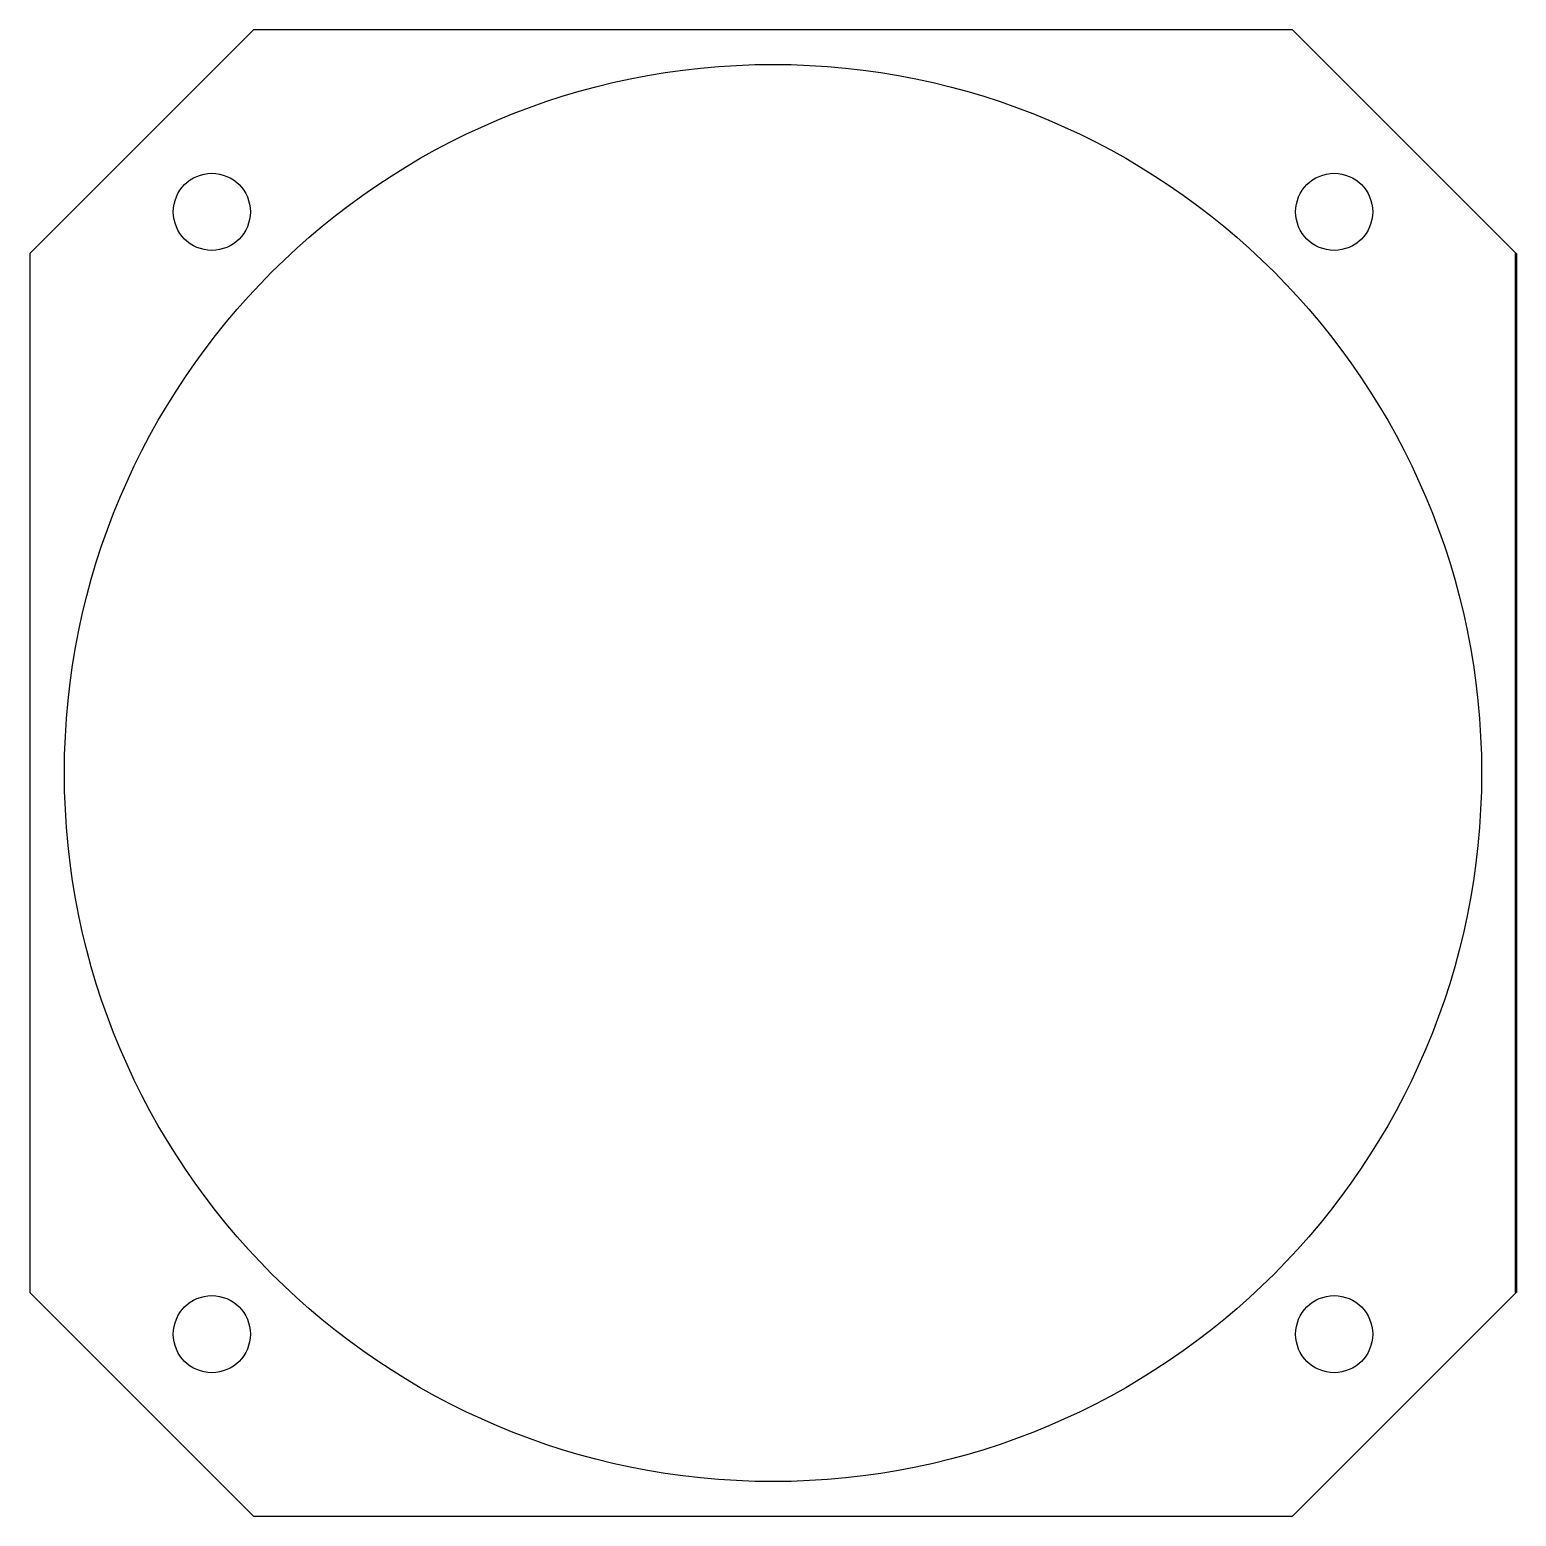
# Model space of a CAD drawing. Header units: inches. Extents: x -1.64 to 1.64, y -1.64 to 1.64.
import ezdxf

# ---------------------------------------------------------------- set-up
doc = ezdxf.new("R2010")
doc.units = ezdxf.units.IN
doc.header["$MEASUREMENT"] = 0
doc.layers.get('0').update_dxf_attribs({"linetype": 'CONTINUOUS'})

msp = doc.modelspace()

# ---------------------------------------------------------------- linework, layer by layer
at = {"color": 4, "linetype": 'CONTINUOUS', "lineweight": 50}
msp.add_line((1.6387, -1.1456), (1.6387, 1.1456), dxfattribs=at)
at = {"layer": 'dev-cutouts'}
for p, q in [((-1.639, 1.1456), (-1.1456, 1.639)), ((1.639, 1.1456), (1.1456, 1.639)), ((-1.639, -1.1456), (-1.1456, -1.639)), ((1.639, -1.1456), (1.1456, -1.639))]:
    msp.add_line(p, q, dxfattribs=at)
at = {"layer": 'dev-cutouts', "color": 4}
for p, q in [((1.1456, 1.639), (-1.1456, 1.639)), ((-1.639, 1.1456), (-1.639, -1.1456)), ((-1.1456, -1.639), (1.1456, -1.639))]:
    msp.add_line(p, q, dxfattribs=at)
for centre, radius in [((0, 0), 1.5625), ((-1.2374, 1.2374), 0.085), ((1.2374, 1.2374), 0.085), ((-1.2374, -1.2374), 0.085), ((1.2374, -1.2374), 0.085)]:
    msp.add_circle(centre, radius, dxfattribs=at)

doc.saveas('drawing.dxf')
